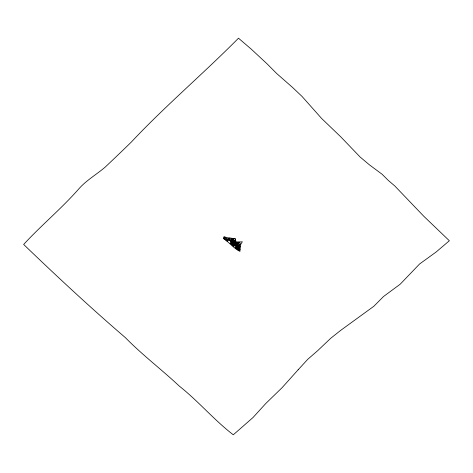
<?xml version="1.0" encoding="UTF-8"?>
<svg xmlns="http://www.w3.org/2000/svg" width="473" height="473" viewBox="0 0 473 473"><rect width="100%" height="100%" fill="white"/><g stroke="black" fill="none" stroke-linecap="round" stroke-linejoin="round"><path stroke-width="0.71" d="M235.353 239.379L236.128 242.247L242.336 241.78L240.444 244.908L239.953 251.388C233.591 248.349 229.364 242.359 223.433 238.558L224.007 237.712M238.055 247.296L239.362 248.384L239.835 246.664L236.388 243.802L235.264 244.973L236.252 245.794M231.504 239.379L232.444 238.303L235.235 238.688L235.808 241.218L234.904 242.158L234.933 241.295L234.419 241.827L231.486 239.368L232.001 238.835L232.905 239.61L233.207 239.261L232.905 239.61M236.21 243.092L235.873 242.696L236.435 242.099L239.776 242.217L239.35 242.614L240.302 243.406L240.024 244.913L239.362 245.599L239.651 244.973L237.931 242.968L237.623 243.311L236.719 242.537L236.21 243.092L239.143 245.528M231.102 241.585L231.888 240.769L231.321 240.266L231.019 240.609C229.393 239.888 229.683 239.054 228.95 238.297L228.14 239.167L231.114 241.644M235.696 243.944L235.111 243.435L234.809 243.772C233.183 243.051 233.479 242.223 232.74 241.461L231.93 242.336L234.868 244.778L235.678 243.908L234.868 244.778M234.336 240.231L234.029 240.55L234.336 240.201L233.207 239.261M236.5 244.446L235.69 245.316L238.629 247.757L239.439 246.888L238.871 246.415L238.569 246.758L236.772 245.256L237.068 244.913L236.506 244.47M224.042 238.463L227.016 240.94L227.797 240.101L227.211 239.61L226.939 239.923L224.829 237.623L224.001 238.445L223.658 238.156L224.125 236.488L228.524 240.154L227.525 241.224L226.975 240.923M231.51 241.981L232.633 240.81M230.452 243.589L231.238 242.773C232.007 243.489 231.729 244.316 233.355 245.049L233.627 244.736L234.212 245.251L233.426 246.066L230.126 243.069L231.096 242.081L234.969 245.31L233.851 246.468L233.426 246.066M235.566 247.704L236.352 246.859C237.103 247.651 236.89 248.437 238.463 249.165L238.741 248.875L239.326 249.366L238.54 250.182L235.566 247.675L238.54 250.182M236.151 248.189L235.063 247.385L236.21 246.191L239.687 249.094L239.107 250.743L237.949 249.691M238.463 249.165L238.741 248.875M229.647 237.907L235.247 238.835M225.278 237.097L227.69 237.748M231.084 239.71L240.207 246.853M231.551 242.655L240.083 249.36M234.029 240.521L234.933 241.295M236.772 245.256L238.569 246.758M239.054 243.902L237.931 242.968M298.144 369.78L282.097 387.671L265.832 403.451L252.972 417.564L233.295 434.805C214.033 419.989 198.412 401.193 179.332 386.128C161.683 369.573 142.338 354.969 125.386 337.645C90.491 307.681 56.801 276.333 23.65 244.458C41.311 225.243 61.508 208.593 78.749 188.958C86.311 180.29 96.445 174.584 105.112 167.176C113.863 158.934 122.548 150.615 131.157 142.225C165.284 105.846 203.425 73.646 238.487 38.195L251.122 49.021L267.044 63.814L276.675 73.51L292.503 87.393L302.076 96.468L321.599 118.451L340.767 136.833L360.113 157.012L369.573 164.959L382.048 174.212L388.463 180.562L394.778 185.948L423.796 216.256L449.35 240.745L436.201 251.949L419.569 264.005L400.182 284.208L383.573 296.476L373.847 306.268L340.59 330.444L330.674 338.325L317.643 350.7L307.793 359.261L298.144 369.78M236.399 243.956L235.282 245.126L227.69 238.788L228.808 237.629L236.399 243.956"/></g></svg>
